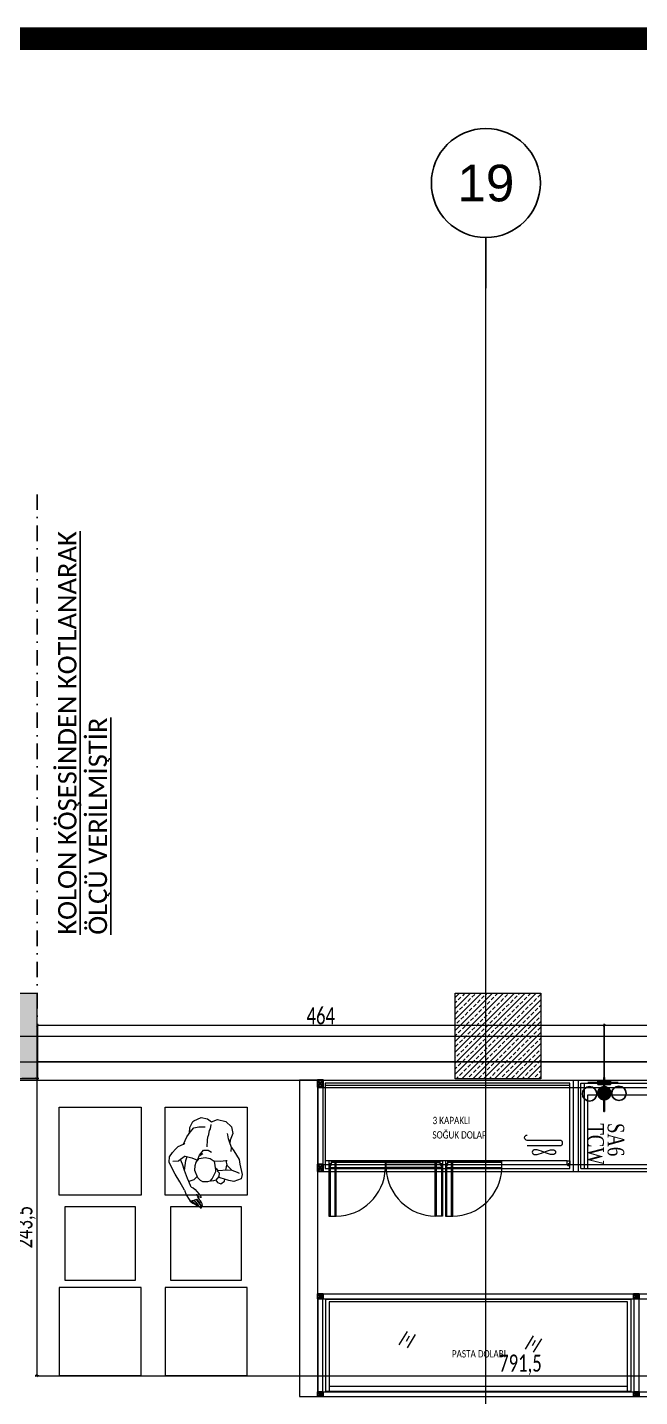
# Model space of a CAD drawing. Header units: millimetres. Extents: x -24 to 530668, y -246875 to -2983.
# Drawn here: x 259409 to 259910, y -118083 to -116963 of the extents above; entities that cross this region are included whole.
import ezdxf
from ezdxf.enums import TextEntityAlignment as Align

# ---------------------------------------------------------------- set-up
doc = ezdxf.new("R2010")
doc.units = ezdxf.units.MM
doc.header["$PDMODE"] = 2
doc.linetypes.add('DASHDOT', pattern=[25.4, 12.7, -6.35, 0, -6.35])
doc.layers.get('0').update_dxf_attribs({"lineweight": 20})
for name, color, linetype in [('a_grid_label', 9, 'Continuous'), ('Kıtc-019 Su Tes İşaretler', 5, 'Continuous'), ('S2000-019 Su Tes İşaretler', 5, 'Continuous'), ('t_Sıhhi_Tesisat', 5, 'Continuous')]:
    doc.layers.add(name, color=color, linetype=linetype)
for name, color, linetype, lineweight in [('aydınlatma yazı', 1, 'Continuous', 20), ('kesik', 1, 'DASHDOT', 25), ('KP', 167, 'Continuous', 30), ('SIH', 160, 'Continuous', 25), ('t_tarama', 253, 'Continuous', 5), ('t_yazı', 23, 'Continuous', 25), ('ölçü', 251, 'Continuous', 5)]:
    doc.layers.add(name, color=color, linetype=linetype, lineweight=lineweight)
doc.styles.add('MONOTXT', font='times.ttf', dxfattribs={"height": 10})
doc.styles.add('SIMPLEX', font='SIMPLEX')
doc.styles.add('text2', font='calibri.ttf', dxfattribs={"width": 0.8})
doc.styles.add('txt_tur_1', font='arial.ttf', dxfattribs={"height": 1.5})
doc.styles.add('yazı', font='arial.ttf')
doc.styles.add('Ölçü50', font='calibri.ttf', dxfattribs={"width": 0.7})
doc.dimstyles.new('olcu10', dxfattribs={"dimtxt": 14, "dimasz": 2, "dimexe": 1.25, "dimexo": 0.625, "dimgap": 0.5, "dimtad": 1, "dimdec": 1, "dimrnd": 0.5, "dimzin": 9, "dimtxsty": 'Ölçü50', "dimblk": 'ARCHTICK', "dimcen": 2, "dimclrd": 256, "dimclre": 256, "dimclrt": 6, "dimazin": 2, "dimtfac": 1, "dimtdec": 1, "dimtix": 1, "dimtmove": 0, "dimatfit": 3, "dimldrblk": 'ARCHTICK', "dimfxl": 1, "dimlwd": -1, "dimarcsym": 0})

# ---------------------------------------------------------------- blocks, each defined once
blk = doc.blocks.new('A$C7E7D3E18')
at = {"layer": 'SIH', "linetype": 'Continuous', "const_width": 6}
blk.add_lwpolyline([(3, 6, 1), (9, 6, 1)], format="xyb", close=True, dxfattribs=at)
blk = doc.blocks.new('A$C6E87713E')
at = {"layer": 'S2000-019 Su Tes İşaretler'}
for centre in [(5.9, 6.3), (29.9, 6.3)]:
    blk.add_circle(centre, 5.89, dxfattribs=at)
blk.add_blockref('A$C7E7D3E18', (11.9, 0))
blk = doc.blocks.new('A$C35C71BB5')
at = {"layer": 'Kıtc-019 Su Tes İşaretler'}
for points in [[(0, 25.4), (0, 26.1), (10.8, 26.1), (10.8, 25.4)], [(0, 23.1), (0, 23.8), (10.8, 23.8), (10.8, 23.1)], [(5.8, 0), (5, 0), (5, 28.8), (5.8, 28.8)]]:
    blk.add_hatch(color=256, dxfattribs=at).paths.add_polyline_path(points)
for points in [[(10.8, 25.4), (0, 25.4), (0, 26.1), (10.8, 26.1)], [(10.8, 23.1), (0, 23.1), (0, 23.8), (10.8, 23.8)], [(5, 0), (5, 28.8), (5.8, 28.8), (5.8, 0)]]:
    blk.add_lwpolyline(points, close=True, dxfattribs=at)
blk = doc.blocks.new('_ArchTick')
at = {"color": 0, "linetype": 'ByBlock', "const_width": 0.15}
blk.add_lwpolyline([(-0.5, -0.5), (0.5, 0.5)], dxfattribs=at)
blk = doc.blocks.new('*D534')
at = {"layer": 'aydınlatma yazı', "lineweight": -2, "transparency": 16777216}
for p, q in [((259417.5, -117822.3), (259417.5, -117778.2)), ((259881.3, -117834.4), (259881.3, -117778.2))]:
    blk.add_line(p, q, dxfattribs=at)
at = {"layer": 'aydınlatma yazı', "transparency": 16777216}
blk.add_line((259417.5, -117779.4), (259881.3, -117779.4), dxfattribs=at)
at = {"layer": 'DEFPOINTS', "color": 0, "transparency": 16777216}
for p in [(259881.3, -117779.4), (259417.5, -117823), (259881.3, -117835, 0)]:
    blk.add_point(p, dxfattribs=at)
at = {"layer": 'aydınlatma yazı', "transparency": 16777216, "xscale": 2, "yscale": 2, "zscale": 2, "rotation": 180}
blk.add_blockref('_ArchTick', (259417.5, -117779.4), dxfattribs=at)
at = {"layer": 'aydınlatma yazı', "transparency": 16777216, "xscale": 2, "yscale": 2, "zscale": 2}
blk.add_blockref('_ArchTick', (259881.3, -117779.4), dxfattribs=at)
at = {"layer": 'aydınlatma yazı', "color": 6, "transparency": 16777216, "insert": (259649.4, -117771.7), "char_height": 14, "attachment_point": 5, "style": 'Ölçü50'}
blk.add_mtext('464', dxfattribs=at)
blk = doc.blocks.new('*D535')
at = {"layer": 'aydınlatma yazı', "lineweight": -2, "transparency": 16777216}
for p, q in [((259881.3, -117834.4), (259881.3, -117778.2)), ((259997.1, -117834.4), (259997.1, -117778.2))]:
    blk.add_line(p, q, dxfattribs=at)
at = {"layer": 'aydınlatma yazı', "transparency": 16777216}
blk.add_line((259881.3, -117779.4), (259997.1, -117779.4), dxfattribs=at)
at = {"layer": 'DEFPOINTS', "color": 0, "transparency": 16777216}
for p in [(259997.1, -117779.4), (259881.3, -117835, 0), (259997.1, -117835, 0)]:
    blk.add_point(p, dxfattribs=at)
at = {"layer": 'aydınlatma yazı', "transparency": 16777216, "xscale": 2, "yscale": 2, "zscale": 2, "rotation": 180}
blk.add_blockref('_ArchTick', (259881.3, -117779.4), dxfattribs=at)
at = {"layer": 'aydınlatma yazı', "transparency": 16777216, "xscale": 2, "yscale": 2, "zscale": 2}
blk.add_blockref('_ArchTick', (259997.1, -117779.4), dxfattribs=at)
at = {"layer": 'aydınlatma yazı', "color": 6, "transparency": 16777216, "insert": (259939.2, -117771.7), "char_height": 14, "attachment_point": 5, "style": 'Ölçü50'}
blk.add_mtext('116', dxfattribs=at)
blk = doc.blocks.new('*D542')
at = {"layer": 'aydınlatma yazı', "lineweight": -2, "transparency": 16777216}
for p, q in [((259418.6, -117823), (259415.7, -117823)), ((259418.6, -118066.4), (259415.7, -118066.4))]:
    blk.add_line(p, q, dxfattribs=at)
at = {"layer": 'aydınlatma yazı', "transparency": 16777216}
blk.add_line((259417, -117823), (259417, -118066.4), dxfattribs=at)
at = {"layer": 'DEFPOINTS', "color": 0, "transparency": 16777216}
for p in [(259419.2, -117823), (259417, -118066.4), (259419.2, -118066.4)]:
    blk.add_point(p, dxfattribs=at)
at = {"layer": 'aydınlatma yazı', "transparency": 16777216, "xscale": 2, "yscale": 2, "zscale": 2}
for p, rotation in [((259417, -117823), 90), ((259417, -118066.4), 270)]:
    blk.add_blockref('_ArchTick', p, dxfattribs=dict(at, rotation=rotation))
at = {"layer": 'aydınlatma yazı', "color": 6, "transparency": 16777216, "insert": (259407.9, -117944.7), "char_height": 14, "attachment_point": 5, "rotation": 90, "style": 'Ölçü50'}
blk.add_mtext('243,5', dxfattribs=at)
blk = doc.blocks.new('*D543')
at = {"layer": 'aydınlatma yazı', "lineweight": -2, "transparency": 16777216}
for p, q in [((259417, -118065.8), (259417, -118065.2)), ((260208.6, -118068.8), (260208.6, -118065.2))]:
    blk.add_line(p, q, dxfattribs=at)
at = {"layer": 'aydınlatma yazı', "transparency": 16777216}
blk.add_line((259417, -118066.4), (260208.6, -118066.4), dxfattribs=at)
at = {"layer": 'DEFPOINTS', "color": 0, "transparency": 16777216}
for p in [(259417, -118066.4), (260208.6, -118066.4), (260208.6, -118069.4, 0)]:
    blk.add_point(p, dxfattribs=at)
at = {"layer": 'aydınlatma yazı', "transparency": 16777216, "xscale": 2, "yscale": 2, "zscale": 2, "rotation": 180}
blk.add_blockref('_ArchTick', (259417, -118066.4), dxfattribs=at)
at = {"layer": 'aydınlatma yazı', "transparency": 16777216, "xscale": 2, "yscale": 2, "zscale": 2}
blk.add_blockref('_ArchTick', (260208.6, -118066.4), dxfattribs=at)
at = {"layer": 'aydınlatma yazı', "color": 6, "transparency": 16777216, "insert": (259812.8, -118057.3), "char_height": 14, "attachment_point": 5, "style": 'Ölçü50'}
blk.add_mtext('791,5', dxfattribs=at)
blk = doc.blocks.new('fdg')
at = {"layer": 'KP'}
blk.add_lwpolyline([(249315.5, -96506), (249319.5, -96506), (249319.5, -96510), (249315.5, -96510), (249315.5, -96506), (249319.5, -96510), (249319.5, -96506), (249315.5, -96510)], dxfattribs=at)
blk = doc.blocks.new('60lik')
at = {"layer": 'KP'}
blk.add_lwpolyline([(260700.2, -106004.3), (260704.2, -106004.3), (260704.2, -106010.3), (260700.2, -106010.3), (260700.2, -106004.3), (260704.2, -106010.3), (260704.2, -106004.3), (260700.2, -106010.3)], dxfattribs=at)
blk = doc.blocks.new('buz makinası')
for p, q in [((1.5, 65.7), (1.5, 45.5)), ((75.1, 65.6), (75.1, 45.5)), ((75.1, 45.5), (1.5, 45.5)), ((0.1, 44.4), (76, 44.4)), ((44.7, -5.2), (44.8, 5)), ((65.4, 0), (75.7, 0)), ((70.5, -5.1), (70.5, 5.1)), ((55.4, -1), (55.2, -3.3)), ((55.2, -3), (56.2, -3.1)), ((55.3, -2.2), (57.1, -2.4)), ((55.4, -1.4), (56.4, -1.5))]:
    blk.add_line(p, q)
blk.add_lwpolyline([(76, 67), (76, 0), (0, 0), (0, 67)])
blk.add_lwpolyline([(55.2, -3.3, -0.063324), (54.4, -3.2, -0.07639), (53.8, -2.9, -0.107132), (53.5, -2.4, -0.14755), (53.4, -1.9, -0.14755), (53.5, -1.5, -0.107132), (54, -1.2, -0.07639), (54.6, -1, -0.063324), (55.4, -1, -0.063324)], format="xyb")
for centre in [(44.8, -0.1), (70.5, 0)]:
    blk.add_circle(centre, 2.54)
for centre, radius, start, end in [((38, -432.8), 501.3, 85.6523, 94.3477), ((38, -432.8), 499.8, 85.6397, 94.3477), ((53.4, 2.5), 4.47, 216.6875, 269.2772)]:
    blk.add_arc(centre, radius, start, end)
at = {"style": 'SIMPLEX', "text_generation_flag": 4}
for s, p in [('C', (33.4, -1.8)), ('D', (73.8, -2))]:
    blk.add_text(s, height=10.2, rotation=359.8355, dxfattribs=at).set_placement(p)
blk = doc.blocks.new('kademeli tezgah')
for p, q in [((3, -70, 0), (3, 0, 0)), ((153, 0, 0), (3, 0, 0)), ((6, -70, 0), (6, 0, 0)), ((150, -70, 0), (150, 0, 0)), ((153, -70, 0), (153, 0, 0)), ((153, -70, 0), (3, -70, 0))]:
    blk.add_line(p, q)
at = {"extrusion": (-1.28212e-09, 2.13547e-09, 1), "elevation": 0}
blk.add_lwpolyline([(147.6, -10), (147.6, -70), (87.6, -70), (87.6, -10)], close=True, dxfattribs=at)
at = {"extrusion": (1.28208e-09, -2.13547e-09, -1), "zscale": -1, "rotation": 180.0000002670029}
blk.add_blockref('buz makinası', (-7.7, -1.7, 0), dxfattribs=at)
blk = doc.blocks.new('dada')
for p, q in [((219967.8, -31810.1), (219965.6, -31815.3)), ((219965.6, -31815.3), (219966.3, -31821)), ((219973.4, -31806.9), (219967.8, -31810.1)), ((219967.9, -31820.3), (219969.4, -31817.1)), ((219969.4, -31817.1), (219969.8, -31816.1)), ((219980.5, -31807), (219973.4, -31806.9)), ((219984.7, -31810), (219980.5, -31807)), ((219984.3, -31815.6), (219984.6, -31812.1)), ((219984.6, -31817.3), (219984.3, -31815.6)), ((219984.6, -31818.7), (219984.6, -31817.3)), ((219988.6, -31808.2), (219984.7, -31810)), ((219993.9, -31808.4), (219988.6, -31808.2)), ((219994, -31816.3), (219988.8, -31815.1)), ((219998.9, -31812.3), (219993.9, -31808.4)), ((219997.6, -31817.9), (219994, -31816.3)), ((219999.7, -31813.2), (219998.9, -31812.3)), ((220000.9, -31818.5), (219999.7, -31813.2)), ((219961.5, -31828.8), (219955.5, -31834.6)), ((219964.1, -31826.5), (219961.5, -31828.8)), ((219963.6, -31829.8), (219964.1, -31826.5)), ((219964.1, -31826.5), (219966.7, -31822.6)), ((219966.3, -31821), (219966.1, -31823.5)), ((219966.7, -31822.6), (219967.9, -31820.3)), ((219983.4, -31830.6), (219984.4, -31825.3)), ((219984.4, -31825.3), (219984.7, -31822.8)), ((219984.6, -31820.5), (219984.6, -31818.7)), ((219984.7, -31822.8), (219984.6, -31820.5)), ((219999.7, -31822.2), (219997.6, -31817.9)), ((220001.6, -31826.6), (219999.7, -31822.2)), ((220000.2, -31823.1), (220000.9, -31818.5)), ((220002.8, -31833), (220001.6, -31826.6)), ((219954.2, -31838.4), (219950.3, -31846.2)), ((219955.5, -31834.6), (219954.2, -31838.4)), ((219965.9, -31838.1), (219964.3, -31841.6)), ((219965.9, -31838.1), (219965, -31837.7)), ((219970.3, -31839.5), (219965.9, -31838.1)), ((219975.3, -31840.4), (219970.3, -31839.5)), ((219978.8, -31839.4), (219975.1, -31840.7)), ((219983.2, -31839.4), (219978.8, -31839.4)), ((219982, -31833.1), (219978.9, -31834)), ((219985.9, -31833.9), (219982, -31833.1)), ((219987.6, -31841.5), (219983.2, -31839.4)), ((219988.1, -31839.2), (219985.7, -31836.9)), ((219988, -31838.6), (219985.9, -31833.9)), ((219988.1, -31839.2), (219988, -31838.6)), ((219988.5, -31841.6), (219988.1, -31839.2)), ((220002.9, -31833.1), (220001.9, -31831.9)), ((220006.7, -31835.8), (220002.9, -31833.1)), ((220008.3, -31838.4), (220006.7, -31835.8)), ((220010.1, -31841.6), (220008.3, -31838.4)), ((219950.3, -31846.2), (219950.4, -31849.8)), ((219950.4, -31849.8), (219955.8, -31853.3)), ((219954.9, -31845.1), (219953.1, -31845.6)), ((219959.4, -31844.5), (219954.9, -31845.1)), ((219964.3, -31841.6), (219959.4, -31844.5)), ((219962.8, -31845.2), (219959.4, -31844.5)), ((219970.6, -31847.5), (219962.8, -31845.2)), ((219964.2, -31845.6), (219964.3, -31841.6)), ((219969.1, -31849.2), (219968.6, -31852.2)), ((219970.6, -31848), (219969.1, -31849.2)), ((219971, -31847.2), (219970.6, -31848)), ((219972.2, -31846.3), (219971, -31847.2)), ((219972.2, -31846.3), (219972.9, -31846.5)), ((219972.6, -31847.5), (219972.2, -31849)), ((219972.2, -31849), (219973.4, -31855)), ((219975.1, -31840.7), (219972.6, -31847.5)), ((219989.4, -31844.9), (219987.6, -31841.5)), ((219989.1, -31844.1), (219988.5, -31841.6)), ((219993.5, -31842.3), (219988.6, -31843)), ((219988.9, -31851.8), (219989.4, -31847.8)), ((219989.4, -31845.9), (219989.1, -31844.1)), ((219989.4, -31847.8), (219989.4, -31844.9)), ((219999.3, -31842.1), (219993.5, -31842.3)), ((219997, -31853.7), (219997.9, -31845.6)), ((219997, -31853.7), (220000, -31849)), ((219997.9, -31845.6), (219997.6, -31842.2)), ((219999.3, -31842.1), (220002.3, -31845.7)), ((220000, -31849), (220002.3, -31845.7)), ((220002.3, -31845.7), (220003.5, -31847.3)), ((220003.5, -31847.3), (220008, -31848.7)), ((220007.4, -31854.5), (220010.8, -31850.1)), ((220011.5, -31845.8), (220010.1, -31841.6)), ((220010.8, -31850.1), (220011.5, -31845.8)), ((220010.8, -31850.1), (220010.8, -31850.1)), ((219955.8, -31853.3), (219959.9, -31853.5)), ((219959.9, -31853.5), (219963.5, -31853.2)), ((219963.2, -31854.8), (219963.4, -31853.2)), ((219965.6, -31857.5), (219963.2, -31854.8)), ((219963.5, -31853.2), (219967.3, -31852.8)), ((219968.5, -31857.1), (219965.6, -31857.5)), ((219967.3, -31852.8), (219968.8, -31852.9)), ((219970.3, -31855.5), (219968.5, -31857.1)), ((219968.6, -31852.2), (219970.2, -31855.4)), ((219968.6, -31852.2), (219968.6, -31852.2)), ((219970.2, -31855.4), (219972, -31856.6)), ((219972, -31856.6), (219973.4, -31857.2)), ((219973.4, -31855), (219974.9, -31857.4)), ((219973.4, -31857.2), (219974.3, -31857.1)), ((219974.3, -31857.1), (219974, -31855.9)), ((219974.9, -31857.4), (219976.6, -31858.5)), ((219976.6, -31858.5), (219980.3, -31859.2)), ((219980.3, -31859.2), (219982.4, -31858.8)), ((219982.4, -31858.8), (219985.1, -31857.1)), ((219985.1, -31857.1), (219988.9, -31851.8)), ((219985.8, -31856.2), (219987.9, -31859.4)), ((219987.9, -31859.4), (219991.6, -31861.6)), ((219988.6, -31865.9), (219991.6, -31861.6)), ((219991.6, -31861.6), (219993.2, -31859.7)), ((219993.2, -31859.7), (219997, -31853.7)), ((219998.7, -31863.7), (220003.7, -31858.5)), ((220003.7, -31858.5), (220007.4, -31854.5)), ((219980.1, -31870.4), (219978.8, -31871.8)), ((219978.8, -31871.8), (219978.9, -31872.1)), ((219978.9, -31872.1), (219979.2, -31872.2)), ((219979.2, -31872.2), (219981.2, -31871.8)), ((219979.2, -31874.4), (219980.3, -31873.4)), ((219981, -31869.8), (219980.1, -31870.4)), ((219980.3, -31873.4), (219981.5, -31872.2)), ((219983.2, -31868.1), (219981, -31869.8)), ((219981.2, -31871.8), (219982.2, -31871.3)), ((219981.5, -31872.2), (219982.2, -31871.3)), ((219982.2, -31871.3), (219982.7, -31870.2)), ((219984.9, -31866.8), (219983.2, -31868.1)), ((219986.8, -31865.9), (219984.9, -31866.8)), ((219988.6, -31865.9), (219986.8, -31865.9)), ((219991.2, -31872.7), (219987.9, -31875.9)), ((219993.3, -31869.5), (219991.2, -31872.7)), ((219993.3, -31869.5), (219998.7, -31863.7)), ((219976.3, -31878.1), (219976.7, -31876.9)), ((219976.4, -31878.4), (219976.3, -31878.1)), ((219976.8, -31878.5), (219976.4, -31878.4)), ((219976.5, -31879.8), (219978.1, -31877.9)), ((219976.6, -31880.4), (219976.5, -31879.8)), ((219976.9, -31880.6), (219976.6, -31880.4)), ((219976.7, -31876.9), (219977.5, -31876.1)), ((219977.9, -31877.8), (219976.8, -31878.5)), ((219979.2, -31879.3), (219976.9, -31880.6)), ((219977.5, -31876.1), (219978.5, -31875)), ((219978.7, -31877), (219977.9, -31877.8)), ((219978.1, -31877.9), (219979, -31877.2)), ((219978.5, -31875), (219979.2, -31874.4)), ((219980.1, -31875.8), (219978.7, -31877)), ((219979, -31877.2), (219980.3, -31876.2)), ((219981, -31877.7), (219979.2, -31879.3)), ((219981.2, -31878.6), (219979.2, -31879.3)), ((219979.4, -31879.5), (219979.2, -31879.3)), ((219981, -31879.2), (219979.4, -31879.5)), ((219982.1, -31874.4), (219980.1, -31875.8)), ((219980.3, -31876.2), (219981.3, -31875.3)), ((219982.2, -31876.8), (219981, -31877.7)), ((219984.3, -31878.3), (219981, -31879.2)), ((219983.5, -31877.4), (219981.2, -31878.6)), ((219981.3, -31875.3), (219982.2, -31874.6)), ((219982.2, -31874.6), (219982.1, -31874.4)), ((219982.2, -31874.6), (219983.9, -31875.9)), ((219982.2, -31876.8), (219983.9, -31875.9)), ((219985.2, -31876.8), (219983.5, -31877.4)), ((219983.9, -31875.9), (219986.7, -31877.1)), ((219986.7, -31877.1), (219984.3, -31878.3)), ((219986, -31876.8), (219985.2, -31876.8)), ((219987.9, -31875.9), (219986.7, -31877.1))]:
    blk.add_line(p, q)
blk = doc.blocks.new('a_grid label')
at = {"layer": 'a_grid_label'}
blk.add_line((0, 4.14), (0, 0), dxfattribs=at)
blk.add_circle((0, 8.6), 4.46, dxfattribs=at)
at = {"layer": 'a_grid_label', "style": 'txt_tur_1'}
blk.add_attdef('A1', text='', height=3, dxfattribs=at).set_placement((0, 7.25), align=Align.CENTER)
blk = doc.blocks.new('NEW')
at = {"layer": 't_tarama'}
h = blk.add_hatch(dxfattribs=at)
h.set_pattern_fill('ANSI33', color=256, angle=90, style=0)
h.set_pattern_definition([(135, (243526.0257, -129410.637), (-4.490128, -4.490128), []), (135, (243526.0257, -129406.147), (-4.490128, -4.490128), [3.175, -1.5875])])
edge = h.paths.add_edge_path()
edge.add_arc((271845.8, -115080.6), 30, 0, 360)
edge = h.paths.add_edge_path()
edge.add_arc((271021, -115080.6), 30, 0, 360)
h.paths.add_polyline_path([(270573.5, -114225.6), (270643.5, -114225.6), (270643.5, -114295.6), (270573.5, -114295.6)])
h = blk.add_hatch(dxfattribs=at)
h.set_pattern_fill('ANSI33', color=256, angle=90, style=0)
h.set_pattern_definition([(225, (253309.567, -87629.9377), (4.490128, -4.490128), []), (225, (253305.077, -87629.9377), (4.490128, -4.490128), [3.175, -1.5875])])
h.paths.add_polyline_path([(271056, -114295.6), (271056, -114225.6), (270986, -114225.6), (270986, -114295.6)])
for p, q in [((271011, -116910.6, -17966.2), (271011, -113648.4, -17966.2)), ((270168, -114260.6, -17966.2), (273435.8, -114260.6, -17966.2)), ((270573.5, -114281.6), (272653.5, -114281.6)), ((272653.5, -114281.6), (270643.5, -114281.6)), ((270643.5, -114281.6), (270643.5, -114295.6)), ((270643.5, -114295.6), (270573.5, -114295.6)), ((270573.5, -114296.6), (272643.5, -114296.6)), ((271129.9, -114476.2), (270879.8, -114476.2)), ((270879.8, -114476.2), (270879.8, -114551.2)), ((271126.9, -114478.2), (270882.8, -114478.2)), ((270882.8, -114478.2), (270882.8, -114551.2)), ((271126.9, -114551.2), (271126.9, -114478.2)), ((271129.9, -114551.2), (271129.9, -114476.2)), ((270940.2, -114513.3), (270946.8, -114502.3)), ((270946.9, -114515.9), (270953.5, -114504.9)), ((270948.2, -114506.3), (270945.7, -114510.7)), ((271043.4, -114516.8), (271050, -114505.9)), ((271051.4, -114509.8), (271048.9, -114514.2)), ((271050.1, -114519.4), (271056.7, -114508.4)), ((270882.8, -114547.2), (271126.9, -114547.2)), ((270873.5, -114555.7), (271939.4, -114555.7)), ((270879.8, -114551.2), (271129.9, -114551.2))]:
    blk.add_line(p, q, dxfattribs=at)
at = {"layer": 't_tarama', "extrusion": (-6.3311e-09, 1.52846e-08, 1)}
for p, q in [((271079.6, -114301.1, 0), (270879.6, -114301.1, 0)), ((271077.6, -114362.6, 0), (270879.6, -114362.6, 0)), ((270882.6, -114364.1, 0), (270882.6, -114368.1, 0)), ((270882.6, -114368.1, 0), (270928.8, -114368.1, 0)), ((270883.6, -114366.6, 0), (270883.6, -114408.1, 0)), ((270928.8, -114364.1, 0), (270884.6, -114364.1, 0)), ((270887.6, -114408.1, 0), (270887.6, -114362.6, 0)), ((270928.8, -114368.1, 0), (270928.8, -114364.1, 0)), ((270929.4, -114368.1, 0), (270929.4, -114364.1, 0)), ((270929.4, -114364.1, 0), (270973.6, -114364.1, 0)), ((270975.6, -114368.1, 0), (270929.4, -114368.1, 0)), ((270970.6, -114408.1, 0), (270970.6, -114362.6, 0)), ((270974.6, -114366.6, 0), (270974.6, -114408.1, 0)), ((270975.6, -114364.1, 0), (270975.6, -114368.1, 0)), ((270977.9, -114364.1, 0), (270977.9, -114368.1, 0)), ((270977.9, -114368.1, 0), (271024.1, -114368.1, 0)), ((270978.9, -114366.6, 0), (270978.9, -114408.1, 0)), ((271024.1, -114364.1, 0), (270979.9, -114364.1, 0)), ((270982.9, -114408.1, 0), (270982.9, -114362.6, 0)), ((271024.1, -114368.1, 0), (271024.1, -114364.1, 0))]:
    blk.add_line(p, q, dxfattribs=at)
at = {"layer": 't_tarama'}
for points in [[(270573.5, -114225.6), (270643.5, -114225.6), (270643.5, -114295.6), (270573.5, -114295.6)], [(270986, -114225.6), (271056, -114225.6), (271056, -114295.6), (270986, -114295.6)], [(270661.9, -114390.8), (270661.9, -114318.8), (270728.9, -114318.8), (270728.9, -114390.8)], [(270748.6, -114390.8), (270748.6, -114318.8), (270815.6, -114318.8), (270815.6, -114390.8)], [(270873.5, -114365.6), (272111.5, -114365.6), (272111.5, -114371.6), (270873.5, -114371.6)], [(270666.4, -114400.3), (270666.4, -114460.3), (270724.4, -114460.3), (270724.4, -114400.3)], [(270753.1, -114400.3), (270753.1, -114460.3), (270811.1, -114460.3), (270811.1, -114400.3)], [(270661.9, -114466.5), (270661.9, -114538.5), (270728.9, -114538.5), (270728.9, -114466.5)], [(270748.6, -114466.5), (270748.6, -114538.5), (270815.6, -114538.5), (270815.6, -114466.5)], [(270873.5, -114471.7), (270873.5, -114555.7), (270877.5, -114555.7), (270877.5, -114471.7)]]:
    blk.add_lwpolyline(points, close=True, dxfattribs=at)
for points in [[(270858.5, -114296.6), (270858.5, -114555.7), (270873.5, -114555.7), (270873.5, -114296.6), (270858.5, -114296.6)], [(270873.5, -114296.6), (270873.5, -114371.6)], [(270873.5, -114302.6), (272111.5, -114302.6)], [(270877.5, -114296.6), (270877.5, -114371.6)], [(271082.4, -114296.6), (271082.4, -114371.6)], [(271086.4, -114296.6), (271086.4, -114371.6)], [(270877.5, -114475.7), (270873.5, -114475.7)], [(270877.5, -114471.7), (271939.4, -114471.7)], [(270877.5, -114475.7), (271939.4, -114475.7)], [(271132.1, -114471.7), (271132.1, -114555.7)], [(271136.1, -114471.7), (271136.1, -114555.7)], [(270877.5, -114551.7), (271939.4, -114551.7)]]:
    blk.add_lwpolyline(points, dxfattribs=at)
at = {"layer": 't_tarama', "extrusion": (-6.3311e-09, 1.52846e-08, 1), "elevation": 0}
blk.add_lwpolyline([(270879.6, -114369.1), (271079.6, -114369.1), (271079.6, -114299.1), (270879.6, -114299.1)], close=True, dxfattribs=at)
for points in [[(271071.6, -114346), (271044.9, -114346, -1), (271044.9, -114341.6)], [(271044.9, -114350.3), (271071.6, -114350.3, 1), (271071.6, -114346)]]:
    blk.add_lwpolyline(points, format="xyb", dxfattribs=at)
at = {"layer": 't_tarama', "extrusion": (-6.3311e-09, 1.52846e-08, 1)}
blk.add_lwpolyline([(271065.5, -114357.6), (271064, -114357.5), (271062.3, -114357), (271060.5, -114356.4), (271058.5, -114355.6), (271056.6, -114354.9), (271054.7, -114354.3), (271053, -114353.8), (271051.5, -114353.6), (271050.4, -114353.8), (271049.6, -114354.3), (271049.1, -114354.9), (271048.9, -114355.6), (271049.1, -114356.4), (271049.6, -114357), (271050.4, -114357.5), (271051.5, -114357.6), (271053, -114357.5), (271054.7, -114357), (271056.6, -114356.4), (271058.5, -114355.6), (271060.5, -114354.9), (271062.3, -114354.3), (271064, -114353.8), (271065.5, -114353.6), (271066.6, -114353.8), (271067.4, -114354.3), (271067.9, -114354.9), (271068.1, -114355.6), (271067.9, -114356.4), (271067.4, -114357), (271066.6, -114357.5)], close=True, dxfattribs=at)
at = {"layer": 't_tarama', "extrusion": (-6.3311e-09, 1.52846e-08, 1), "elevation": 0}
for points in [[(270884.6, -114366.1), (270884.6, -114362.6), (270882.6, -114362.6), (270882.6, -114366.1)], [(270888.6, -114362.6), (270882.6, -114362.6), (270882.6, -114408.1), (270888.6, -114408.1), (270888.6, -114362.6)], [(270882.6, -114363.1), (270882.6, -114369.1), (270928.8, -114369.1), (270928.8, -114363.1), (270884.6, -114363.1)], [(270975.6, -114363.1), (270975.6, -114369.1), (270929.4, -114369.1), (270929.4, -114363.1), (270973.6, -114363.1)], [(270969.6, -114362.6), (270975.6, -114362.6), (270975.6, -114408.1), (270969.6, -114408.1), (270969.6, -114362.6)], [(270973.6, -114366.1), (270973.6, -114362.6), (270975.6, -114362.6), (270975.6, -114366.1)], [(270979.9, -114366.1), (270979.9, -114362.6), (270977.9, -114362.6), (270977.9, -114366.1)], [(270983.9, -114362.6), (270977.9, -114362.6), (270977.9, -114408.1), (270983.9, -114408.1), (270983.9, -114362.6)], [(270977.9, -114363.1), (270977.9, -114369.1), (271024.1, -114369.1), (271024.1, -114363.1), (270979.9, -114363.1)], [(271077.6, -114366.1), (271077.6, -114362.6), (271079.6, -114362.6), (271079.6, -114366.1)]]:
    blk.add_lwpolyline(points, dxfattribs=at)
at = {"layer": 't_tarama', "extrusion": (-6.3311e-09, 1.52846e-08, 1)}
for centre in [(270883.5, -114365.4, 0), (270974.7, -114365.4, 0), (270978.8, -114365.4, 0), (271078.7, -114365.4, 0)]:
    blk.add_circle(centre, 0.596, dxfattribs=at)
for centre, radius, start, end in [((270883.6, -114365.3, 0), 1.25, 216.8699, 323.1301), ((270888, -114367.2, 0), 40.9, 270.8691, 357.3948), ((270970.3, -114367.2, 0), 40.9, 182.6052, 269.1309), ((270974.6, -114365.3, 0), 1.25, 216.8699, 323.1301), ((270978.9, -114365.3, 0), 1.25, 216.8699, 323.1301), ((270983.2, -114367.2, 0), 40.9, 270.8691, 357.3948), ((271078.6, -114365.3, 0), 1.25, 216.8328, 323.093)]:
    blk.add_arc(centre, radius, start, end, dxfattribs=at)
at = {"layer": 't_tarama'}
blk.add_arc((270997.4, -114475.9), 75.9, 267.0764, 267.223, dxfattribs=at)
ref = blk.add_blockref('a_grid label', (271011, -113648.4, -17966.2), dxfattribs=dict(at, xscale=-9.99999999999418, yscale=9.99999999999418, zscale=10))
ref.add_attrib('A1', '19', dxfattribs={"layer": 'a_grid_label', "height": 30, "style": 'txt_tur_1'}).set_placement((271011, -113577.4, -17966.2), align=Align.CENTER)
at = {"layer": 't_tarama', "extrusion": (1.73341e-08, -6.73534e-11, 1), "xscale": -1}
blk.add_blockref('kademeli tezgah', (271241.8, -114299.1, 0), dxfattribs=at)
at = {"layer": 't_tarama'}
for name, p in [('60lik', (10173.3, -8292.2)), ('60lik', (10173.3, -8361.2)), ('fdg', (21558, -17965.7)), ('fdg', (21816.6, -17965.7)), ('fdg', (21558, -18045.7)), ('fdg', (21816.6, -18045.7))]:
    blk.add_blockref(name, p, dxfattribs=at)
at = {"layer": 't_tarama', "xscale": -1, "rotation": 346.7058778140276}
blk.add_blockref('dada', (492190.9, -133958.8), dxfattribs=at)
at = {"layer": 't_tarama', "style": 'text2', "width": 0.8}
for s, p in [('SOĞUK DOLAP', (270967.3, -114344.5)), ('3 KAPAKLI', (270967.4, -114332.7))]:
    blk.add_text(s, height=6, dxfattribs=at).set_placement(p)
at = {"layer": 't_tarama', "insert": (270983.2, -114517.7, 0), "char_height": 6, "attachment_point": 1, "style": 'text2'}
blk.add_mtext_dynamic_manual_height_columns('PASTA DOLABI', width=527.008, gutter_width=12.5, heights=[0], dxfattribs=at)
at = {"layer": 't_tarama', "style": 'txt_tur_1'}
for tag, p in [('19S', (270127.4, -114276.1, -17966.2)), ('20T', (270114, -115101.1, -17966.2)), ('21U', (270114, -116087.1, -17966.2)), ('22V', (270114, -116926.1, -17966.2))]:
    blk.add_attdef(tag, text='', height=30, dxfattribs=at).set_placement(p, align=Align.CENTER)

msp = doc.modelspace()

# ---------------------------------------------------------------- linework, layer by layer
at = {"extrusion": (4.81981e-07, 4.54741e-07, 1)}
msp.add_line((259892.712, -117826.251, 0.261), (259867.784, -117826.179, 0.261), dxfattribs=at)
at = {"color": 252, "const_width": 18.492, "elevation": 0}
msp.add_lwpolyline([(257078.621, -120795.298), (257078.621, -116971.857), (263223.804, -116971.857), (263223.804, -120795.298)], close=True, dxfattribs=at)
at = {"layer": 'kesik', "color": 1, "elevation": 0.261}
for points in [[(259417.488, -117344.845), (259417.488, -117822.958)], [(259417.488, -117822.958), (258877.07, -117822.958)]]:
    msp.add_lwpolyline(points, dxfattribs=at)

# ---------------------------------------------------------------- block references
at = {"layer": 'Kıtc-019 Su Tes İşaretler', "extrusion": (5.88277e-20, 8.96912e-05, 1), "xscale": -0.9599999999906237, "yscale": 0.959999999990633, "zscale": 0.9599999999906198}
msp.add_blockref('A$C35C71BB5', (259886.465, -117849.919, -10.307), dxfattribs=at)
at = {"layer": 't_Sıhhi_Tesisat', "color": 5, "extrusion": (-5.70871e-08, 9.17907e-05, 1), "rotation": 180.8613685568118}
msp.add_blockref('A$C6E87713E', (259899.138, -117828.74, -10.568), dxfattribs=at)
at = {"layer": 'ölçü', "color": 2}
msp.add_blockref('NEW', (-11226.539, -3527.622, 0.261), dxfattribs=at)

# ---------------------------------------------------------------- texts
at = {"layer": 't_yazı', "color": 5, "extrusion": (5.67598e-06, 7.70605e-05, 1), "style": 'MONOTXT', "width": 0.75}
for s, p in [('TCW', (259867.521, -117859.721, -12.739)), ('SA6', (259884.143, -117859.433, 226.358))]:
    msp.add_text(s, height=13.5, rotation=270, dxfattribs=at).set_placement(p)
at = {"layer": 't_yazı', "color": 7, "insert": (259434.519, -117705.289, 0.261), "char_height": 15, "width": 336.68124, "attachment_point": 1, "rotation": 90, "style": 'yazı'}
msp.add_mtext('\\A1;{\\fCalibri|b0|i0|c162|p34;\\L\\C0;KOLON KÖŞESİNDEN KOTLANARAK ÖLÇÜ VERİLMİŞTİR}', dxfattribs=at)

# ---------------------------------------------------------------- dimensions: what is measured, and where the dimension line sits
at = {"layer": 'aydınlatma yazı'}
for base, p1, p2, picture, middle in [((259881.281, -117779.409, 0.261), (259417.488, -117822.958, 0.261), (259881.281, -117835.01, 0.263), '*D534', (259649.384, -117771.742, 0.261)), ((260208.57, -118066.424, 0.261), (259416.987, -118066.424, 0.261), (260208.57, -118069.404, 0.26), '*D543', (259812.778, -118057.292, 0.261))]:
    dim = msp.add_linear_dim(base=base, p1=p1, p2=p2, dimstyle='olcu10', dxfattribs=at)
    dim.commit()
    dim.dimension.update_dxf_attribs({"geometry": picture, "text_midpoint": middle})
dim = msp.add_linear_dim(base=(259997.055, -117779.409, 0.261), p1=(259881.281, -117835.01, 0.263), p2=(259997.055, -117835.01, 0.263), dimstyle='olcu10', override={"dimtmove": 1}, dxfattribs=at)
dim.commit()
dim.dimension.update_dxf_attribs({"geometry": '*D535', "text_midpoint": (259939.168, -117771.742, 0.261)})
dim = msp.add_linear_dim(base=(259416.987, -118066.424, 0.261), p1=(259419.235, -117822.958, 0.261), p2=(259419.235, -118066.424, 0.261), angle=90, dimstyle='olcu10', dxfattribs=at)
dim.commit()
dim.dimension.update_dxf_attribs({"geometry": '*D542', "text_midpoint": (259407.855, -117944.691, 0.261)})

doc.saveas('drawing.dxf')
